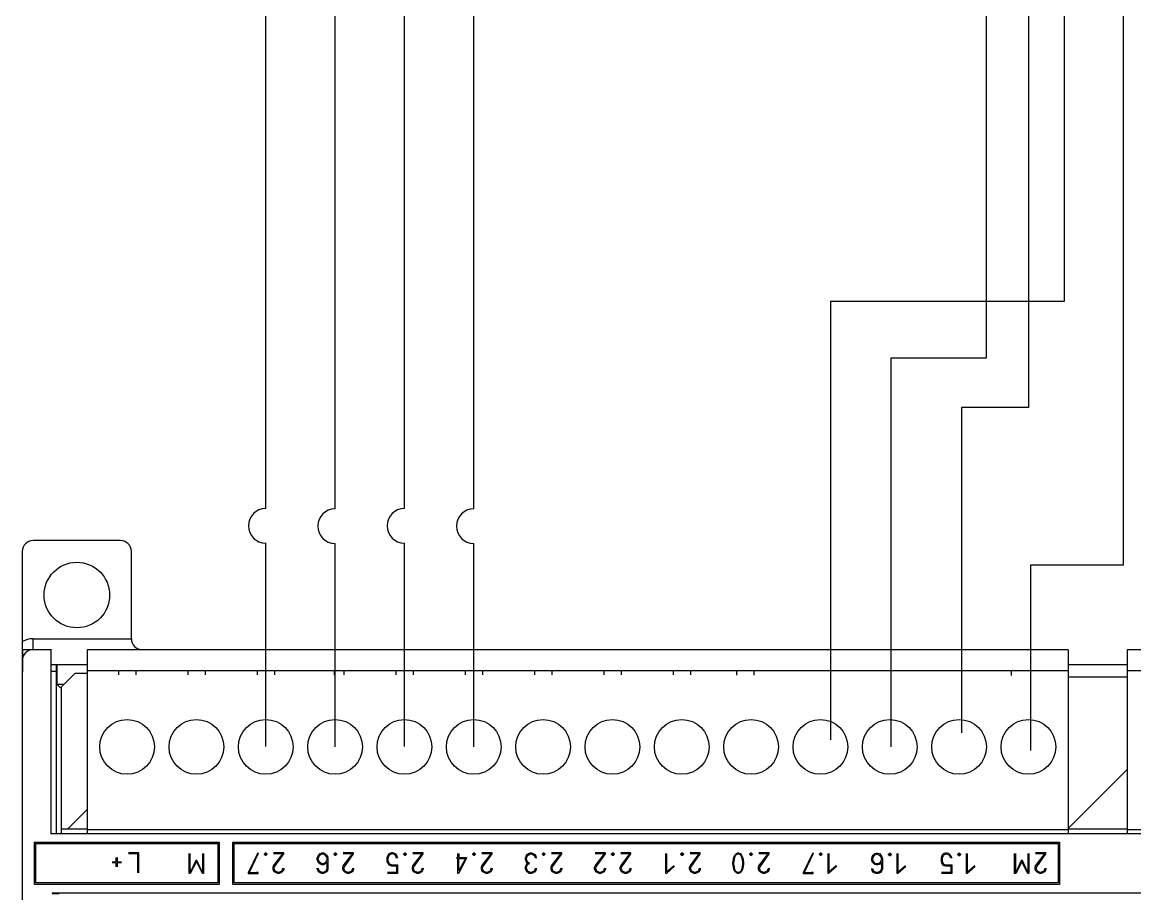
# Model space of a CAD drawing. Header units: millimetres. Extents: x 408 to 981, y 278 to 684.
# Drawn here: x 537.1 to 618.6, y 499.2 to 563.1 of the extents above; entities that cross this region are included whole.
import ezdxf

# ---------------------------------------------------------------- set-up
doc = ezdxf.new("R2010")
doc.units = ezdxf.units.MM
for name, color, linetype in [('0007LEVEL_1', 7, 'Continuous'), ('8_ALL_NOTES_BALLOONS_SYMBOLS_GT', 7, 'Continuous'), ('RED_2.5mm^2', 1, 'Continuous'), ('YEL_14_THHN', 2, 'Continuous')]:
    doc.layers.add(name, color=color, linetype=linetype)

msp = doc.modelspace()

# ---------------------------------------------------------------- linework, layer by layer
at = {"color": 7, "linetype": 'Continuous'}
for p, q in [((537.883, 517.096), (539.183, 517.096)), ((539.183, 517.096), (539.183, 503.596)), ((537.083, 516.296), (537.083, 437.896)), ((537.983, 502.996), (551.502, 502.996)), ((692.583, 503.596), (539.183, 503.596)), ((551.502, 502.996), (551.502, 499.896)), ((552.502, 499.896), (552.502, 502.996)), ((538.083, 502.896), (551.402, 502.896)), ((551.402, 502.896), (551.402, 499.996)), ((552.602, 499.996), (552.602, 502.896)), ((613.083, 499.896), (552.502, 499.896)), ((612.983, 499.996), (552.602, 499.996)), ((539.283, 499.287), (539.283, 499.227)), ((539.283, 499.287), (692.483, 499.287))]:
    msp.add_line(p, q, dxfattribs=at)
msp.add_arc((537.883, 516.296), 0.8, 90, 180, dxfattribs=at)
msp.add_spline([(539.283, 499.228), (539.525, 499.227), (539.685, 499.224), (539.771, 499.221)], degree=3, dxfattribs=at)
at = {"layer": '0007LEVEL_1', "color": 7, "linetype": 'Continuous'}
for p, q in [((537.983, 499.896), (537.983, 502.996)), ((552.502, 502.996), (613.083, 502.996)), ((613.083, 502.996), (613.083, 499.896)), ((538.083, 499.996), (538.083, 502.896)), ((545.618, 502.196), (544.868, 502.196)), ((545.543, 502.121), (544.868, 502.121)), ((545.543, 500.733), (545.543, 502.121)), ((545.618, 500.733), (545.618, 502.196)), ((549.319, 500.702), (549.319, 502.165)), ((549.394, 500.777), (549.394, 502.165)), ((550.294, 502.165), (550.294, 500.777)), ((550.369, 502.165), (550.369, 500.702)), ((552.602, 502.896), (612.983, 502.896)), ((554.339, 502.196), (553.627, 500.733)), ((554.377, 502.158), (553.702, 500.771)), ((554.827, 502.121), (554.902, 502.196)), ((554.827, 502.083), (554.827, 502.121)), ((554.902, 502.196), (554.939, 502.196)), ((554.902, 502.083), (554.902, 502.121)), ((554.902, 502.121), (554.939, 502.121)), ((554.939, 502.196), (555.014, 502.121)), ((554.939, 502.121), (554.939, 502.083)), ((555.014, 502.121), (555.014, 502.083)), ((556.252, 502.196), (555.502, 502.196)), ((555.502, 501.258), (556.177, 502.121)), ((556.177, 502.121), (555.502, 502.121)), ((555.577, 501.183), (556.252, 502.121)), ((556.252, 502.121), (556.252, 502.196)), ((558.807, 502.046), (558.919, 502.158)), ((558.919, 502.158), (559.032, 502.196)), ((558.957, 502.083), (559.069, 502.121)), ((559.032, 502.196), (559.144, 502.196)), ((559.069, 502.121), (559.107, 502.121)), ((559.107, 502.121), (559.219, 502.083)), ((559.144, 502.196), (559.257, 502.158)), ((559.257, 502.158), (559.369, 502.046)), ((559.932, 502.121), (560.007, 502.196)), ((559.932, 502.083), (559.932, 502.121)), ((560.007, 502.196), (560.044, 502.196)), ((560.007, 502.083), (560.007, 502.121)), ((560.007, 502.121), (560.044, 502.121)), ((560.044, 502.196), (560.119, 502.121)), ((560.044, 502.121), (560.044, 502.083)), ((560.119, 502.121), (560.119, 502.083)), ((561.357, 502.196), (560.607, 502.196)), ((560.607, 501.258), (561.282, 502.121)), ((561.282, 502.121), (560.607, 502.121)), ((560.682, 501.183), (561.357, 502.121)), ((561.357, 502.121), (561.357, 502.196)), ((564.021, 502.158), (563.908, 502.083)), ((564.133, 502.196), (564.021, 502.158)), ((564.171, 502.121), (564.058, 502.083)), ((564.246, 502.196), (564.133, 502.196)), ((564.208, 502.121), (564.171, 502.121)), ((564.321, 502.083), (564.208, 502.121)), ((564.358, 502.158), (564.246, 502.196)), ((564.471, 502.083), (564.358, 502.158)), ((565.033, 502.121), (565.108, 502.196)), ((565.033, 502.083), (565.033, 502.121)), ((565.108, 502.196), (565.146, 502.196)), ((565.108, 502.083), (565.108, 502.121)), ((565.108, 502.121), (565.146, 502.121)), ((565.146, 502.196), (565.221, 502.121)), ((565.146, 502.121), (565.146, 502.083)), ((565.221, 502.121), (565.221, 502.083)), ((566.458, 502.196), (565.708, 502.196)), ((565.708, 501.258), (566.383, 502.121)), ((566.383, 502.121), (565.708, 502.121)), ((565.783, 501.183), (566.458, 502.121)), ((566.458, 502.121), (566.458, 502.196)), ((569.001, 501.858), (569.001, 502.158)), ((569.076, 502.158), (569.076, 501.858)), ((570.088, 502.121), (570.163, 502.196)), ((570.088, 502.083), (570.088, 502.121)), ((570.163, 502.196), (570.201, 502.196)), ((570.163, 502.083), (570.163, 502.121)), ((570.163, 502.121), (570.201, 502.121)), ((570.201, 502.196), (570.276, 502.121)), ((570.201, 502.121), (570.201, 502.083)), ((570.276, 502.121), (570.276, 502.083)), ((571.513, 502.196), (570.763, 502.196)), ((570.763, 501.258), (571.438, 502.121)), ((571.438, 502.121), (570.763, 502.121)), ((570.838, 501.183), (571.513, 502.121)), ((571.513, 502.121), (571.513, 502.196)), ((574.068, 502.083), (574.181, 502.158)), ((574.181, 502.158), (574.293, 502.196)), ((574.218, 502.083), (574.331, 502.121)), ((574.293, 502.196), (574.406, 502.196)), ((574.331, 502.121), (574.368, 502.121)), ((574.368, 502.121), (574.481, 502.083)), ((574.406, 502.196), (574.518, 502.158)), ((574.518, 502.158), (574.631, 502.083)), ((575.193, 502.121), (575.268, 502.196)), ((575.193, 502.083), (575.193, 502.121)), ((575.268, 502.196), (575.306, 502.196)), ((575.268, 502.083), (575.268, 502.121)), ((575.268, 502.121), (575.306, 502.121)), ((575.306, 502.196), (575.381, 502.121)), ((575.306, 502.121), (575.306, 502.083)), ((575.381, 502.121), (575.381, 502.083)), ((576.618, 502.196), (575.868, 502.196)), ((575.868, 501.258), (576.543, 502.121)), ((576.543, 502.121), (575.868, 502.121)), ((575.943, 501.183), (576.618, 502.121)), ((576.618, 502.121), (576.618, 502.196)), ((579.809, 502.196), (579.059, 502.196)), ((579.059, 501.258), (579.734, 502.121)), ((579.734, 502.121), (579.059, 502.121)), ((579.134, 501.183), (579.809, 502.121)), ((579.809, 502.121), (579.809, 502.196)), ((580.259, 502.121), (580.334, 502.196)), ((580.259, 502.083), (580.259, 502.121)), ((580.334, 502.196), (580.372, 502.196)), ((580.334, 502.083), (580.334, 502.121)), ((580.334, 502.121), (580.372, 502.121)), ((580.372, 502.196), (580.447, 502.121)), ((580.372, 502.121), (580.372, 502.083)), ((580.447, 502.121), (580.447, 502.083)), ((581.684, 502.196), (580.934, 502.196)), ((580.934, 501.258), (581.609, 502.121)), ((581.609, 502.121), (580.934, 502.121)), ((581.009, 501.183), (581.684, 502.121)), ((581.684, 502.121), (581.684, 502.196)), ((584.247, 500.696), (584.247, 502.158)), ((584.322, 500.808), (584.322, 502.158)), ((585.335, 502.121), (585.41, 502.196)), ((585.335, 502.083), (585.335, 502.121)), ((585.41, 502.196), (585.447, 502.196)), ((585.41, 502.083), (585.41, 502.121)), ((585.41, 502.121), (585.447, 502.121)), ((585.447, 502.196), (585.522, 502.121)), ((585.447, 502.121), (585.447, 502.083)), ((585.522, 502.121), (585.522, 502.083)), ((586.76, 502.196), (586.01, 502.196)), ((586.01, 501.258), (586.685, 502.121)), ((586.685, 502.121), (586.01, 502.121)), ((586.085, 501.183), (586.76, 502.121)), ((586.76, 502.121), (586.76, 502.196)), ((589.3, 502.046), (589.413, 502.158)), ((589.413, 502.158), (589.525, 502.196)), ((589.413, 502.083), (589.525, 502.121)), ((589.525, 502.196), (589.563, 502.196)), ((589.525, 502.121), (589.563, 502.121)), ((589.563, 502.196), (589.675, 502.158)), ((589.563, 502.121), (589.675, 502.083)), ((589.675, 502.158), (589.788, 502.046)), ((590.388, 502.121), (590.463, 502.196)), ((590.388, 502.083), (590.388, 502.121)), ((590.463, 502.196), (590.5, 502.196)), ((590.463, 502.083), (590.463, 502.121)), ((590.463, 502.121), (590.5, 502.121)), ((590.5, 502.196), (590.575, 502.121)), ((590.5, 502.121), (590.5, 502.083)), ((590.575, 502.121), (590.575, 502.083)), ((591.813, 502.196), (591.063, 502.196)), ((591.063, 501.258), (591.738, 502.121)), ((591.738, 502.121), (591.063, 502.121)), ((591.138, 501.183), (591.813, 502.121)), ((591.813, 502.121), (591.813, 502.196)), ((595.005, 502.196), (594.293, 500.733)), ((595.043, 502.158), (594.368, 500.771)), ((595.493, 502.121), (595.568, 502.196)), ((595.493, 502.083), (595.493, 502.121)), ((595.568, 502.196), (595.605, 502.196)), ((595.568, 502.083), (595.568, 502.121)), ((595.568, 502.121), (595.605, 502.121)), ((595.605, 502.196), (595.68, 502.121)), ((595.605, 502.121), (595.605, 502.083)), ((595.68, 502.121), (595.68, 502.083)), ((596.13, 500.696), (596.13, 502.158)), ((596.205, 500.808), (596.205, 502.158)), ((599.434, 502.033), (599.546, 502.146)), ((599.546, 502.146), (599.659, 502.183)), ((599.659, 502.183), (599.771, 502.183)), ((599.771, 502.183), (599.884, 502.146)), ((599.884, 502.146), (599.996, 502.033)), ((600.559, 502.108), (600.634, 502.183)), ((600.634, 502.183), (600.671, 502.183)), ((600.671, 502.183), (600.746, 502.108)), ((601.196, 500.683), (601.196, 502.146)), ((601.271, 500.796), (601.271, 502.146)), ((604.626, 502.146), (604.514, 502.071)), ((604.739, 502.183), (604.626, 502.146)), ((604.851, 502.183), (604.739, 502.183)), ((604.964, 502.146), (604.851, 502.183)), ((605.076, 502.071), (604.964, 502.146)), ((605.639, 502.108), (605.714, 502.183)), ((605.714, 502.183), (605.751, 502.183)), ((605.751, 502.183), (605.826, 502.108)), ((606.276, 500.683), (606.276, 502.146)), ((606.351, 500.796), (606.351, 502.146)), ((609.796, 500.696), (609.796, 502.158)), ((609.871, 500.771), (609.871, 502.158)), ((610.771, 502.158), (610.771, 500.771)), ((610.846, 502.158), (610.846, 500.696)), ((612.084, 502.196), (611.334, 502.196)), ((611.334, 501.258), (612.009, 502.121)), ((612.009, 502.121), (611.334, 502.121)), ((611.409, 501.183), (612.084, 502.121)), ((612.084, 502.121), (612.084, 502.196)), ((612.983, 502.896), (612.983, 499.996)), ((543.668, 501.558), (543.968, 501.558)), ((543.968, 501.483), (543.668, 501.483)), ((543.968, 501.558), (543.968, 501.858)), ((543.968, 501.183), (543.968, 501.483)), ((544.043, 501.858), (544.043, 501.558)), ((544.043, 501.558), (544.343, 501.558)), ((544.043, 501.483), (544.043, 501.183)), ((544.343, 501.483), (544.043, 501.483)), ((549.807, 501.64), (549.394, 500.777)), ((549.844, 501.565), (549.394, 500.702)), ((549.882, 501.64), (549.807, 501.64)), ((550.294, 500.702), (549.844, 501.565)), ((550.294, 500.777), (549.882, 501.64)), ((554.902, 502.008), (554.827, 502.083)), ((554.939, 502.083), (554.902, 502.083)), ((554.939, 502.008), (554.902, 502.008)), ((555.014, 502.083), (554.939, 502.008)), ((558.694, 501.821), (558.732, 501.933)), ((558.694, 501.708), (558.694, 501.821)), ((558.732, 501.596), (558.694, 501.708)), ((558.732, 501.933), (558.807, 502.046)), ((558.807, 501.483), (558.732, 501.596)), ((558.769, 501.783), (558.807, 501.896)), ((558.769, 501.746), (558.769, 501.783)), ((558.807, 501.633), (558.769, 501.746)), ((558.807, 501.896), (558.844, 501.971)), ((558.844, 501.558), (558.807, 501.633)), ((558.919, 501.371), (558.807, 501.483)), ((558.844, 501.971), (558.957, 502.083)), ((558.957, 501.446), (558.844, 501.558)), ((559.032, 501.333), (558.919, 501.371)), ((559.069, 501.408), (558.957, 501.446)), ((559.144, 501.333), (559.032, 501.333)), ((559.107, 501.408), (559.069, 501.408)), ((559.219, 501.446), (559.107, 501.408)), ((559.257, 501.371), (559.144, 501.333)), ((559.219, 502.083), (559.332, 501.971)), ((559.332, 501.558), (559.219, 501.446)), ((559.369, 501.483), (559.257, 501.371)), ((559.332, 501.971), (559.369, 501.896)), ((559.369, 501.633), (559.332, 501.558)), ((559.369, 502.046), (559.444, 501.933)), ((559.369, 501.896), (559.407, 501.783)), ((559.407, 501.746), (559.369, 501.633)), ((559.407, 501.558), (559.369, 501.483)), ((559.407, 501.783), (559.407, 501.746)), ((559.407, 501.558), (559.407, 501.071)), ((559.444, 501.933), (559.482, 501.821)), ((559.482, 501.821), (559.482, 501.033)), ((560.007, 502.008), (559.932, 502.083)), ((560.044, 502.083), (560.007, 502.083)), ((560.044, 502.008), (560.007, 502.008)), ((560.119, 502.083), (560.044, 502.008)), ((563.833, 501.971), (563.796, 501.858)), ((563.796, 501.858), (563.796, 501.596)), ((563.796, 501.596), (563.833, 501.483)), ((563.908, 502.083), (563.833, 501.971)), ((563.833, 501.483), (563.908, 501.371)), ((563.908, 501.933), (563.871, 501.821)), ((563.871, 501.821), (563.871, 501.633)), ((563.871, 501.633), (563.908, 501.521)), ((563.946, 502.008), (563.908, 501.933)), ((563.908, 501.521), (563.946, 501.446)), ((563.908, 501.371), (564.021, 501.296)), ((563.983, 502.046), (563.946, 502.008)), ((563.946, 501.446), (563.983, 501.408)), ((564.058, 502.083), (563.983, 502.046)), ((563.983, 501.408), (564.058, 501.371)), ((564.058, 501.371), (564.171, 501.333)), ((564.171, 501.333), (564.583, 501.333)), ((564.396, 502.046), (564.321, 502.083)), ((564.433, 502.008), (564.396, 502.046)), ((564.471, 501.933), (564.433, 502.008)), ((564.546, 501.971), (564.471, 502.083)), ((564.508, 501.821), (564.471, 501.933)), ((564.583, 501.858), (564.546, 501.971)), ((564.583, 501.821), (564.583, 501.858)), ((564.583, 501.333), (564.583, 500.696)), ((565.108, 502.008), (565.033, 502.083)), ((565.146, 502.083), (565.108, 502.083)), ((565.146, 502.008), (565.108, 502.008)), ((565.221, 502.083), (565.146, 502.008)), ((568.888, 501.858), (569.001, 501.858)), ((569.001, 501.783), (568.888, 501.783)), ((569.001, 500.696), (569.001, 501.783)), ((569.638, 501.821), (569.038, 500.696)), ((569.076, 501.858), (569.638, 501.858)), ((569.563, 501.783), (569.076, 500.883)), ((569.076, 500.883), (569.076, 501.783)), ((569.076, 501.783), (569.563, 501.783)), ((569.638, 501.858), (569.638, 501.821)), ((570.163, 502.008), (570.088, 502.083)), ((570.201, 502.083), (570.163, 502.083)), ((570.201, 502.008), (570.163, 502.008)), ((570.276, 502.083), (570.201, 502.008)), ((573.956, 501.858), (573.993, 501.971)), ((573.956, 501.746), (573.956, 501.858)), ((573.993, 501.596), (573.956, 501.746)), ((573.993, 501.971), (574.068, 502.083)), ((574.068, 501.483), (573.993, 501.596)), ((573.993, 501.296), (574.068, 501.408)), ((574.031, 501.821), (574.068, 501.933)), ((574.031, 501.746), (574.031, 501.821)), ((574.068, 501.596), (574.031, 501.746)), ((574.068, 501.933), (574.106, 502.008)), ((574.106, 501.521), (574.068, 501.596)), ((574.106, 501.446), (574.068, 501.483)), ((574.068, 501.408), (574.106, 501.446)), ((574.068, 501.296), (574.106, 501.371)), ((574.106, 502.008), (574.143, 502.046)), ((574.181, 501.483), (574.106, 501.521)), ((574.106, 501.446), (574.143, 501.446)), ((574.106, 501.371), (574.181, 501.408)), ((574.143, 502.046), (574.218, 502.083)), ((574.256, 501.483), (574.181, 501.483)), ((574.181, 501.408), (574.256, 501.408)), ((574.481, 502.083), (574.556, 502.046)), ((574.556, 502.046), (574.593, 502.008)), ((574.593, 502.008), (574.631, 501.933)), ((574.631, 502.083), (574.706, 501.971)), ((574.631, 501.933), (574.668, 501.821)), ((574.706, 501.971), (574.743, 501.858)), ((574.743, 501.858), (574.743, 501.821)), ((575.268, 502.008), (575.193, 502.083)), ((575.306, 502.083), (575.268, 502.083)), ((575.306, 502.008), (575.268, 502.008)), ((575.381, 502.083), (575.306, 502.008)), ((580.334, 502.008), (580.259, 502.083)), ((580.372, 502.083), (580.334, 502.083)), ((580.372, 502.008), (580.334, 502.008)), ((580.447, 502.083), (580.372, 502.008)), ((585.41, 502.008), (585.335, 502.083)), ((585.447, 502.083), (585.41, 502.083)), ((585.447, 502.008), (585.41, 502.008)), ((585.522, 502.083), (585.447, 502.008)), ((589.15, 501.483), (589.188, 501.708)), ((589.15, 501.408), (589.15, 501.483)), ((589.188, 501.183), (589.15, 501.408)), ((589.188, 501.708), (589.225, 501.896)), ((589.225, 501.896), (589.3, 502.046)), ((589.225, 501.483), (589.263, 501.708)), ((589.225, 501.408), (589.225, 501.483)), ((589.263, 501.183), (589.225, 501.408)), ((589.263, 501.708), (589.3, 501.896)), ((589.3, 501.896), (589.375, 502.046)), ((589.375, 502.046), (589.413, 502.083)), ((589.675, 502.083), (589.713, 502.046)), ((589.713, 502.046), (589.788, 501.896)), ((589.788, 502.046), (589.863, 501.896)), ((589.788, 501.896), (589.825, 501.708)), ((589.825, 501.708), (589.863, 501.483)), ((589.863, 501.408), (589.825, 501.183)), ((589.863, 501.896), (589.9, 501.708)), ((589.863, 501.483), (589.863, 501.408)), ((589.9, 501.708), (589.938, 501.483)), ((589.938, 501.408), (589.9, 501.183)), ((589.938, 501.483), (589.938, 501.408)), ((590.463, 502.008), (590.388, 502.083)), ((590.5, 502.083), (590.463, 502.083)), ((590.5, 502.008), (590.463, 502.008)), ((590.575, 502.083), (590.5, 502.008)), ((595.568, 502.008), (595.493, 502.083)), ((595.605, 502.083), (595.568, 502.083)), ((595.605, 502.008), (595.568, 502.008)), ((595.68, 502.083), (595.605, 502.008)), ((599.321, 501.808), (599.359, 501.921)), ((599.321, 501.696), (599.321, 501.808)), ((599.359, 501.583), (599.321, 501.696)), ((599.359, 501.921), (599.434, 502.033)), ((599.434, 501.471), (599.359, 501.583)), ((599.396, 501.771), (599.434, 501.883)), ((599.396, 501.733), (599.396, 501.771)), ((599.434, 501.621), (599.396, 501.733)), ((599.434, 501.883), (599.471, 501.958)), ((599.471, 501.546), (599.434, 501.621)), ((599.546, 501.358), (599.434, 501.471)), ((599.471, 501.958), (599.584, 502.071)), ((599.584, 501.433), (599.471, 501.546)), ((599.659, 501.321), (599.546, 501.358)), ((599.584, 502.071), (599.696, 502.108)), ((599.696, 501.396), (599.584, 501.433)), ((599.771, 501.321), (599.659, 501.321)), ((599.696, 502.108), (599.734, 502.108)), ((599.734, 501.396), (599.696, 501.396)), ((599.734, 502.108), (599.846, 502.071)), ((599.846, 501.433), (599.734, 501.396)), ((599.884, 501.358), (599.771, 501.321)), ((599.846, 502.071), (599.959, 501.958)), ((599.959, 501.546), (599.846, 501.433)), ((599.996, 501.471), (599.884, 501.358)), ((599.959, 501.958), (599.996, 501.883)), ((599.996, 501.621), (599.959, 501.546)), ((599.996, 502.033), (600.071, 501.921)), ((599.996, 501.883), (600.034, 501.771)), ((600.034, 501.733), (599.996, 501.621)), ((600.034, 501.546), (599.996, 501.471)), ((600.034, 501.771), (600.034, 501.733)), ((600.034, 501.546), (600.034, 501.058)), ((600.071, 501.921), (600.109, 501.808)), ((600.109, 501.808), (600.109, 501.021)), ((600.559, 502.071), (600.559, 502.108)), ((600.634, 501.996), (600.559, 502.071)), ((600.634, 502.071), (600.634, 502.108)), ((600.634, 502.108), (600.671, 502.108)), ((600.671, 502.071), (600.634, 502.071)), ((600.671, 501.996), (600.634, 501.996)), ((600.671, 502.108), (600.671, 502.071)), ((600.746, 502.071), (600.671, 501.996)), ((600.746, 502.108), (600.746, 502.071)), ((604.439, 501.958), (604.401, 501.846)), ((604.401, 501.846), (604.401, 501.583)), ((604.401, 501.583), (604.439, 501.471)), ((604.514, 502.071), (604.439, 501.958)), ((604.439, 501.471), (604.514, 501.358)), ((604.514, 501.921), (604.476, 501.808)), ((604.476, 501.808), (604.476, 501.621)), ((604.476, 501.621), (604.514, 501.508)), ((604.551, 501.996), (604.514, 501.921)), ((604.514, 501.508), (604.551, 501.433)), ((604.514, 501.358), (604.626, 501.283)), ((604.589, 502.033), (604.551, 501.996)), ((604.551, 501.433), (604.589, 501.396)), ((604.664, 502.071), (604.589, 502.033)), ((604.589, 501.396), (604.664, 501.358)), ((604.776, 502.108), (604.664, 502.071)), ((604.664, 501.358), (604.776, 501.321)), ((604.814, 502.108), (604.776, 502.108)), ((604.776, 501.321), (605.189, 501.321)), ((604.926, 502.071), (604.814, 502.108)), ((605.001, 502.033), (604.926, 502.071)), ((605.039, 501.996), (605.001, 502.033)), ((605.076, 501.921), (605.039, 501.996)), ((605.151, 501.958), (605.076, 502.071)), ((605.114, 501.808), (605.076, 501.921)), ((605.189, 501.846), (605.151, 501.958)), ((605.189, 501.808), (605.189, 501.846)), ((605.189, 501.321), (605.189, 500.683)), ((605.639, 502.071), (605.639, 502.108)), ((605.714, 501.996), (605.639, 502.071)), ((605.714, 502.071), (605.714, 502.108)), ((605.714, 502.108), (605.751, 502.108)), ((605.751, 502.071), (605.714, 502.071)), ((605.751, 501.996), (605.714, 501.996)), ((605.751, 502.108), (605.751, 502.071)), ((605.826, 502.071), (605.751, 501.996)), ((605.826, 502.108), (605.826, 502.071)), ((610.284, 501.633), (609.871, 500.771)), ((610.321, 501.558), (609.871, 500.696)), ((610.359, 501.633), (610.284, 501.633)), ((610.771, 500.696), (610.321, 501.558)), ((610.771, 500.771), (610.359, 501.633)), ((549.394, 500.702), (549.319, 500.702)), ((550.369, 500.702), (550.294, 500.702)), ((553.627, 500.733), (553.627, 500.696)), ((553.627, 500.696), (554.377, 500.696)), ((553.702, 500.771), (554.302, 500.771)), ((554.302, 500.771), (554.302, 500.808)), ((554.377, 500.696), (554.377, 500.808)), ((555.464, 501.146), (555.502, 501.258)), ((555.464, 501.033), (555.464, 501.146)), ((555.502, 500.921), (555.464, 501.033)), ((555.577, 500.808), (555.502, 500.921)), ((555.539, 501.108), (555.577, 501.183)), ((555.539, 501.071), (555.539, 501.108)), ((555.577, 500.958), (555.539, 501.071)), ((555.614, 500.883), (555.577, 500.958)), ((555.689, 500.733), (555.577, 500.808)), ((555.652, 500.846), (555.614, 500.883)), ((555.727, 500.808), (555.652, 500.846)), ((555.802, 500.696), (555.689, 500.733)), ((555.839, 500.771), (555.727, 500.808)), ((555.914, 500.696), (555.802, 500.696)), ((555.877, 500.771), (555.839, 500.771)), ((555.989, 500.808), (555.877, 500.771)), ((556.027, 500.733), (555.914, 500.696)), ((556.064, 500.846), (555.989, 500.808)), ((556.139, 500.808), (556.027, 500.733)), ((556.102, 500.883), (556.064, 500.846)), ((556.139, 500.958), (556.102, 500.883)), ((556.177, 501.071), (556.139, 500.958)), ((556.214, 500.921), (556.139, 500.808)), ((556.252, 501.033), (556.214, 500.921)), ((556.252, 501.071), (556.252, 501.033)), ((558.694, 501.033), (558.694, 501.071)), ((558.732, 500.921), (558.694, 501.033)), ((558.807, 500.808), (558.732, 500.921)), ((558.807, 500.958), (558.769, 501.071)), ((558.844, 500.883), (558.807, 500.958)), ((558.919, 500.733), (558.807, 500.808)), ((558.882, 500.846), (558.844, 500.883)), ((558.957, 500.808), (558.882, 500.846)), ((559.032, 500.696), (558.919, 500.733)), ((559.069, 500.771), (558.957, 500.808)), ((559.144, 500.696), (559.032, 500.696)), ((559.107, 500.771), (559.069, 500.771)), ((559.219, 500.808), (559.107, 500.771)), ((559.257, 500.733), (559.144, 500.696)), ((559.294, 500.846), (559.219, 500.808)), ((559.369, 500.808), (559.257, 500.733)), ((559.332, 500.883), (559.294, 500.846)), ((559.369, 500.958), (559.332, 500.883)), ((559.407, 501.071), (559.369, 500.958)), ((559.444, 500.921), (559.369, 500.808)), ((559.482, 501.033), (559.444, 500.921)), ((560.569, 501.146), (560.607, 501.258)), ((560.569, 501.033), (560.569, 501.146)), ((560.607, 500.921), (560.569, 501.033)), ((560.682, 500.808), (560.607, 500.921)), ((560.644, 501.108), (560.682, 501.183)), ((560.644, 501.071), (560.644, 501.108)), ((560.682, 500.958), (560.644, 501.071)), ((560.719, 500.883), (560.682, 500.958)), ((560.794, 500.733), (560.682, 500.808)), ((560.757, 500.846), (560.719, 500.883)), ((560.832, 500.808), (560.757, 500.846)), ((560.907, 500.696), (560.794, 500.733)), ((560.944, 500.771), (560.832, 500.808)), ((561.019, 500.696), (560.907, 500.696)), ((560.982, 500.771), (560.944, 500.771)), ((561.094, 500.808), (560.982, 500.771)), ((561.132, 500.733), (561.019, 500.696)), ((561.169, 500.846), (561.094, 500.808)), ((561.244, 500.808), (561.132, 500.733)), ((561.207, 500.883), (561.169, 500.846)), ((561.244, 500.958), (561.207, 500.883)), ((561.282, 501.071), (561.244, 500.958)), ((561.319, 500.921), (561.244, 500.808)), ((561.357, 501.033), (561.319, 500.921)), ((561.357, 501.071), (561.357, 501.033)), ((564.508, 500.771), (563.833, 500.771)), ((564.583, 500.696), (563.833, 500.696)), ((564.021, 501.296), (564.133, 501.258)), ((564.133, 501.258), (564.508, 501.258)), ((564.508, 501.258), (564.508, 500.771)), ((565.671, 501.146), (565.708, 501.258)), ((565.671, 501.033), (565.671, 501.146)), ((565.708, 500.921), (565.671, 501.033)), ((565.783, 500.808), (565.708, 500.921)), ((565.746, 501.108), (565.783, 501.183)), ((565.746, 501.071), (565.746, 501.108)), ((565.783, 500.958), (565.746, 501.071)), ((565.821, 500.883), (565.783, 500.958)), ((565.896, 500.733), (565.783, 500.808)), ((565.858, 500.846), (565.821, 500.883)), ((565.933, 500.808), (565.858, 500.846)), ((566.008, 500.696), (565.896, 500.733)), ((566.046, 500.771), (565.933, 500.808)), ((566.121, 500.696), (566.008, 500.696)), ((566.083, 500.771), (566.046, 500.771)), ((566.196, 500.808), (566.083, 500.771)), ((566.233, 500.733), (566.121, 500.696)), ((566.271, 500.846), (566.196, 500.808)), ((566.346, 500.808), (566.233, 500.733)), ((566.308, 500.883), (566.271, 500.846)), ((566.346, 500.958), (566.308, 500.883)), ((566.383, 501.071), (566.346, 500.958)), ((566.421, 500.921), (566.346, 500.808)), ((566.458, 501.033), (566.421, 500.921)), ((566.458, 501.071), (566.458, 501.033)), ((569.038, 500.696), (569.001, 500.696)), ((570.726, 501.146), (570.763, 501.258)), ((570.726, 501.033), (570.726, 501.146)), ((570.763, 500.921), (570.726, 501.033)), ((570.838, 500.808), (570.763, 500.921)), ((570.801, 501.108), (570.838, 501.183)), ((570.801, 501.071), (570.801, 501.108)), ((570.838, 500.958), (570.801, 501.071)), ((570.876, 500.883), (570.838, 500.958)), ((570.951, 500.733), (570.838, 500.808)), ((570.913, 500.846), (570.876, 500.883)), ((570.988, 500.808), (570.913, 500.846)), ((571.063, 500.696), (570.951, 500.733)), ((571.101, 500.771), (570.988, 500.808)), ((571.176, 500.696), (571.063, 500.696)), ((571.138, 500.771), (571.101, 500.771)), ((571.251, 500.808), (571.138, 500.771)), ((571.288, 500.733), (571.176, 500.696)), ((571.326, 500.846), (571.251, 500.808)), ((571.401, 500.808), (571.288, 500.733)), ((571.363, 500.883), (571.326, 500.846)), ((571.401, 500.958), (571.363, 500.883)), ((571.438, 501.071), (571.401, 500.958)), ((571.476, 500.921), (571.401, 500.808)), ((571.513, 501.033), (571.476, 500.921)), ((571.513, 501.071), (571.513, 501.033)), ((573.956, 501.146), (573.993, 501.296)), ((573.956, 501.033), (573.956, 501.146)), ((573.993, 500.921), (573.956, 501.033)), ((574.068, 500.808), (573.993, 500.921)), ((574.031, 501.146), (574.068, 501.296)), ((574.031, 501.071), (574.031, 501.146)), ((574.068, 500.958), (574.031, 501.071)), ((574.106, 500.883), (574.068, 500.958)), ((574.181, 500.733), (574.068, 500.808)), ((574.143, 500.846), (574.106, 500.883)), ((574.218, 500.808), (574.143, 500.846)), ((574.218, 500.696), (574.181, 500.733)), ((574.331, 500.771), (574.218, 500.808)), ((574.406, 500.696), (574.218, 500.696)), ((574.368, 500.771), (574.331, 500.771)), ((574.481, 500.808), (574.368, 500.771)), ((574.518, 500.733), (574.406, 500.696)), ((574.556, 500.846), (574.481, 500.808)), ((574.631, 500.808), (574.518, 500.733)), ((574.593, 500.883), (574.556, 500.846)), ((574.631, 500.958), (574.593, 500.883)), ((574.668, 501.071), (574.631, 500.958)), ((574.706, 500.921), (574.631, 500.808)), ((574.743, 501.033), (574.706, 500.921)), ((574.743, 501.071), (574.743, 501.033)), ((575.831, 501.146), (575.868, 501.258)), ((575.831, 501.033), (575.831, 501.146)), ((575.868, 500.921), (575.831, 501.033)), ((575.943, 500.808), (575.868, 500.921)), ((575.906, 501.108), (575.943, 501.183)), ((575.906, 501.071), (575.906, 501.108)), ((575.943, 500.958), (575.906, 501.071)), ((575.981, 500.883), (575.943, 500.958)), ((576.056, 500.733), (575.943, 500.808)), ((576.018, 500.846), (575.981, 500.883)), ((576.093, 500.808), (576.018, 500.846)), ((576.168, 500.696), (576.056, 500.733)), ((576.206, 500.771), (576.093, 500.808)), ((576.281, 500.696), (576.168, 500.696)), ((576.243, 500.771), (576.206, 500.771)), ((576.356, 500.808), (576.243, 500.771)), ((576.393, 500.733), (576.281, 500.696)), ((576.431, 500.846), (576.356, 500.808)), ((576.506, 500.808), (576.393, 500.733)), ((576.468, 500.883), (576.431, 500.846)), ((576.506, 500.958), (576.468, 500.883)), ((576.543, 501.071), (576.506, 500.958)), ((576.581, 500.921), (576.506, 500.808)), ((576.618, 501.033), (576.581, 500.921)), ((576.618, 501.071), (576.618, 501.033)), ((579.022, 501.146), (579.059, 501.258)), ((579.022, 501.033), (579.022, 501.146)), ((579.059, 500.921), (579.022, 501.033)), ((579.134, 500.808), (579.059, 500.921)), ((579.097, 501.108), (579.134, 501.183)), ((579.097, 501.071), (579.097, 501.108)), ((579.134, 500.958), (579.097, 501.071)), ((579.172, 500.883), (579.134, 500.958)), ((579.247, 500.733), (579.134, 500.808)), ((579.209, 500.846), (579.172, 500.883)), ((579.284, 500.808), (579.209, 500.846)), ((579.359, 500.696), (579.247, 500.733)), ((579.397, 500.771), (579.284, 500.808)), ((579.472, 500.696), (579.359, 500.696)), ((579.434, 500.771), (579.397, 500.771)), ((579.547, 500.808), (579.434, 500.771)), ((579.584, 500.733), (579.472, 500.696)), ((579.622, 500.846), (579.547, 500.808)), ((579.697, 500.808), (579.584, 500.733)), ((579.659, 500.883), (579.622, 500.846)), ((579.697, 500.958), (579.659, 500.883)), ((579.734, 501.071), (579.697, 500.958)), ((579.772, 500.921), (579.697, 500.808)), ((579.809, 501.033), (579.772, 500.921)), ((579.809, 501.071), (579.809, 501.033)), ((580.897, 501.146), (580.934, 501.258)), ((580.897, 501.033), (580.897, 501.146)), ((580.934, 500.921), (580.897, 501.033)), ((581.009, 500.808), (580.934, 500.921)), ((580.972, 501.108), (581.009, 501.183)), ((580.972, 501.071), (580.972, 501.108)), ((581.009, 500.958), (580.972, 501.071)), ((581.047, 500.883), (581.009, 500.958)), ((581.122, 500.733), (581.009, 500.808)), ((581.084, 500.846), (581.047, 500.883)), ((581.159, 500.808), (581.084, 500.846)), ((581.234, 500.696), (581.122, 500.733)), ((581.272, 500.771), (581.159, 500.808)), ((581.347, 500.696), (581.234, 500.696)), ((581.309, 500.771), (581.272, 500.771)), ((581.422, 500.808), (581.309, 500.771)), ((581.459, 500.733), (581.347, 500.696)), ((581.497, 500.846), (581.422, 500.808)), ((581.572, 500.808), (581.459, 500.733)), ((581.534, 500.883), (581.497, 500.846)), ((581.572, 500.958), (581.534, 500.883)), ((581.609, 501.071), (581.572, 500.958)), ((581.647, 500.921), (581.572, 500.808)), ((581.684, 501.033), (581.647, 500.921)), ((581.684, 501.071), (581.684, 501.033)), ((584.285, 500.696), (584.247, 500.696)), ((584.885, 501.221), (584.285, 500.696)), ((584.847, 501.258), (584.322, 500.808)), ((585.972, 501.146), (586.01, 501.258)), ((585.972, 501.033), (585.972, 501.146)), ((586.01, 500.921), (585.972, 501.033)), ((586.085, 500.808), (586.01, 500.921)), ((586.047, 501.108), (586.085, 501.183)), ((586.047, 501.071), (586.047, 501.108)), ((586.085, 500.958), (586.047, 501.071)), ((586.122, 500.883), (586.085, 500.958)), ((586.197, 500.733), (586.085, 500.808)), ((586.16, 500.846), (586.122, 500.883)), ((586.235, 500.808), (586.16, 500.846)), ((586.31, 500.696), (586.197, 500.733)), ((586.347, 500.771), (586.235, 500.808)), ((586.422, 500.696), (586.31, 500.696)), ((586.385, 500.771), (586.347, 500.771)), ((586.497, 500.808), (586.385, 500.771)), ((586.535, 500.733), (586.422, 500.696)), ((586.572, 500.846), (586.497, 500.808)), ((586.647, 500.808), (586.535, 500.733)), ((586.61, 500.883), (586.572, 500.846)), ((586.647, 500.958), (586.61, 500.883)), ((586.685, 501.071), (586.647, 500.958)), ((586.722, 500.921), (586.647, 500.808)), ((586.76, 501.033), (586.722, 500.921)), ((586.76, 501.071), (586.76, 501.033)), ((589.225, 500.996), (589.188, 501.183)), ((589.3, 500.846), (589.225, 500.996)), ((589.3, 500.996), (589.263, 501.183)), ((589.375, 500.846), (589.3, 500.996)), ((589.413, 500.733), (589.3, 500.846)), ((589.413, 500.808), (589.375, 500.846)), ((589.525, 500.771), (589.413, 500.808)), ((589.525, 500.696), (589.413, 500.733)), ((589.563, 500.771), (589.525, 500.771)), ((589.563, 500.696), (589.525, 500.696)), ((589.675, 500.808), (589.563, 500.771)), ((589.675, 500.733), (589.563, 500.696)), ((589.713, 500.846), (589.675, 500.808)), ((589.788, 500.846), (589.675, 500.733)), ((589.788, 500.996), (589.713, 500.846)), ((589.825, 501.183), (589.788, 500.996)), ((589.863, 500.996), (589.788, 500.846)), ((589.9, 501.183), (589.863, 500.996)), ((591.025, 501.146), (591.063, 501.258)), ((591.025, 501.033), (591.025, 501.146)), ((591.063, 500.921), (591.025, 501.033)), ((591.138, 500.808), (591.063, 500.921)), ((591.1, 501.108), (591.138, 501.183)), ((591.1, 501.071), (591.1, 501.108)), ((591.138, 500.958), (591.1, 501.071)), ((591.175, 500.883), (591.138, 500.958)), ((591.25, 500.733), (591.138, 500.808)), ((591.213, 500.846), (591.175, 500.883)), ((591.288, 500.808), (591.213, 500.846)), ((591.363, 500.696), (591.25, 500.733)), ((591.4, 500.771), (591.288, 500.808)), ((591.475, 500.696), (591.363, 500.696)), ((591.438, 500.771), (591.4, 500.771)), ((591.55, 500.808), (591.438, 500.771)), ((591.588, 500.733), (591.475, 500.696)), ((591.625, 500.846), (591.55, 500.808)), ((591.7, 500.808), (591.588, 500.733)), ((591.663, 500.883), (591.625, 500.846)), ((591.7, 500.958), (591.663, 500.883)), ((591.738, 501.071), (591.7, 500.958)), ((591.775, 500.921), (591.7, 500.808)), ((591.813, 501.033), (591.775, 500.921)), ((591.813, 501.071), (591.813, 501.033)), ((594.293, 500.733), (594.293, 500.696)), ((594.293, 500.696), (595.043, 500.696)), ((594.368, 500.771), (594.968, 500.771)), ((594.968, 500.771), (594.968, 500.808)), ((595.043, 500.696), (595.043, 500.808)), ((596.168, 500.696), (596.13, 500.696)), ((596.768, 501.221), (596.168, 500.696)), ((596.73, 501.258), (596.205, 500.808)), ((599.321, 501.021), (599.321, 501.058)), ((599.359, 500.908), (599.321, 501.021)), ((599.434, 500.796), (599.359, 500.908)), ((599.434, 500.946), (599.396, 501.058)), ((599.471, 500.871), (599.434, 500.946)), ((599.546, 500.721), (599.434, 500.796)), ((599.509, 500.833), (599.471, 500.871)), ((599.584, 500.796), (599.509, 500.833)), ((599.659, 500.683), (599.546, 500.721)), ((599.696, 500.758), (599.584, 500.796)), ((599.771, 500.683), (599.659, 500.683)), ((599.734, 500.758), (599.696, 500.758)), ((599.846, 500.796), (599.734, 500.758)), ((599.884, 500.721), (599.771, 500.683)), ((599.921, 500.833), (599.846, 500.796)), ((599.996, 500.796), (599.884, 500.721)), ((599.959, 500.871), (599.921, 500.833)), ((599.996, 500.946), (599.959, 500.871)), ((600.034, 501.058), (599.996, 500.946)), ((600.071, 500.908), (599.996, 500.796)), ((600.109, 501.021), (600.071, 500.908)), ((601.234, 500.683), (601.196, 500.683)), ((601.834, 501.208), (601.234, 500.683)), ((601.796, 501.246), (601.271, 500.796)), ((605.114, 500.758), (604.439, 500.758)), ((605.189, 500.683), (604.439, 500.683)), ((604.626, 501.283), (604.739, 501.246)), ((604.739, 501.246), (605.114, 501.246)), ((605.114, 501.246), (605.114, 500.758)), ((606.314, 500.683), (606.276, 500.683)), ((606.914, 501.208), (606.314, 500.683)), ((606.876, 501.246), (606.351, 500.796)), ((609.871, 500.696), (609.796, 500.696)), ((610.846, 500.696), (610.771, 500.696)), ((611.296, 501.146), (611.334, 501.258)), ((611.296, 501.033), (611.296, 501.146)), ((611.334, 500.921), (611.296, 501.033)), ((611.409, 500.808), (611.334, 500.921)), ((611.371, 501.108), (611.409, 501.183)), ((611.371, 501.071), (611.371, 501.108)), ((611.409, 500.958), (611.371, 501.071)), ((611.446, 500.883), (611.409, 500.958)), ((611.521, 500.733), (611.409, 500.808)), ((611.484, 500.846), (611.446, 500.883)), ((611.559, 500.808), (611.484, 500.846)), ((611.634, 500.696), (611.521, 500.733)), ((611.671, 500.771), (611.559, 500.808)), ((611.746, 500.696), (611.634, 500.696)), ((611.709, 500.771), (611.671, 500.771)), ((611.821, 500.808), (611.709, 500.771)), ((611.859, 500.733), (611.746, 500.696)), ((611.896, 500.846), (611.821, 500.808)), ((611.971, 500.808), (611.859, 500.733)), ((611.934, 500.883), (611.896, 500.846)), ((611.971, 500.958), (611.934, 500.883)), ((612.009, 501.071), (611.971, 500.958)), ((612.046, 500.921), (611.971, 500.808)), ((612.084, 501.033), (612.046, 500.921)), ((612.084, 501.071), (612.084, 501.033)), ((551.502, 499.896), (537.983, 499.896)), ((551.402, 499.996), (538.083, 499.996))]:
    msp.add_line(p, q, dxfattribs=at)
at = {"layer": '8_ALL_NOTES_BALLOONS_SYMBOLS_GT', "color": 7, "linetype": 'Continuous'}
for p, q in [((544.283, 525.096), (537.883, 525.096)), ((537.083, 524.296), (537.083, 437.896)), ((545.083, 517.896), (545.083, 524.296)), ((537.883, 517.096), (537.883, 517.896)), ((537.883, 517.896), (545.083, 517.896)), ((537.125, 515.48), (537.125, 517.08)), ((539.229, 517.086), (537.131, 517.086)), ((539.183, 517.096), (539.183, 503.596)), ((541.842, 517.072), (541.842, 503.596)), ((613.724, 517.072), (541.842, 517.072)), ((613.724, 517.072), (613.724, 503.596)), ((618.042, 517.072), (618.042, 503.596)), ((689.924, 517.072), (618.042, 517.072)), ((541.842, 515.996), (539.183, 515.996)), ((539.583, 503.596), (539.583, 515.996)), ((539.609, 515.996), (539.609, 514.57)), ((618.042, 515.996), (613.724, 515.996)), ((539.583, 515.496), (539.183, 515.496)), ((539.933, 514.346), (540.933, 515.346)), ((541.842, 515.346), (540.933, 515.346)), ((613.724, 515.548), (541.842, 515.548)), ((544.128, 515.548), (544.128, 515.253)), ((545.398, 515.548), (545.398, 515.253)), ((549.208, 515.548), (549.208, 515.253)), ((550.478, 515.548), (550.478, 515.253)), ((554.288, 515.548), (554.288, 515.253)), ((555.558, 515.548), (555.558, 515.253)), ((559.948, 515.522), (559.948, 515.227)), ((560.638, 515.548), (560.638, 515.253)), ((564.448, 515.548), (564.448, 515.253)), ((565.718, 515.548), (565.718, 515.253)), ((569.528, 515.548), (569.528, 515.253)), ((570.798, 515.548), (570.798, 515.253)), ((574.608, 515.548), (574.608, 515.253)), ((575.878, 515.548), (575.878, 515.253)), ((579.688, 515.548), (579.688, 515.253)), ((580.958, 515.548), (580.958, 515.253)), ((584.768, 515.548), (584.768, 515.253)), ((586.038, 515.548), (586.038, 515.253)), ((589.408, 515.522), (589.408, 515.227)), ((590.678, 515.522), (590.678, 515.227)), ((609.538, 515.496), (609.538, 515.202)), ((689.924, 515.548), (618.042, 515.548)), ((539.609, 514.57), (540.157, 514.57)), ((539.609, 514.57), (539.883, 514.296)), ((539.933, 514.346), (539.933, 503.596)), ((613.724, 515.096), (618.042, 515.096)), ((618.042, 508.315), (613.724, 503.997)), ((541.842, 505.394), (540.393, 503.946)), ((541.842, 503.946), (539.933, 503.946)), ((541.842, 503.925), (613.724, 503.925)), ((618.042, 503.946), (613.724, 503.946)), ((618.042, 503.925), (689.924, 503.925)), ((692.583, 503.596), (539.183, 503.596)), ((539.283, 499.287), (539.283, 499.227)), ((539.283, 499.228), (539.525, 499.227)), ((539.525, 499.227), (539.685, 499.224)), ((539.685, 499.224), (539.771, 499.221)), ((539.771, 499.221), (539.782, 499.219))]:
    msp.add_line(p, q, dxfattribs=at)
for centre, radius in [((541.083, 521.096), 2.4), ((544.763, 509.97), 2.007), ((549.843, 509.97), 2.007), ((554.923, 509.97), 2.007), ((560.003, 509.97), 2.007), ((565.083, 509.97), 2.007), ((570.163, 509.97), 2.007), ((575.243, 509.97), 2.007), ((580.323, 509.97), 2.007), ((585.403, 509.97), 2.007), ((590.483, 509.97), 2.007), ((595.563, 509.97), 2.007), ((600.643, 509.97), 2.007), ((605.723, 509.97), 2.007), ((610.803, 509.97), 2.007)]:
    msp.add_circle(centre, radius, dxfattribs=at)
for centre, radius, start, end in [((537.883, 524.296), 0.8, 90, 180), ((544.283, 524.296), 0.8, 0, 90), ((537.883, 516.296), 1.6, 90, 120), ((545.883, 517.896), 0.8, 180, 270), ((537.883, 516.296), 0.8, 90, 180)]:
    msp.add_arc(centre, radius, start, end, dxfattribs=at)
at = {"layer": 'RED_2.5mm^2'}
for p, q in [((617.744, 614.319), (617.744, 523.277)), ((613.413, 575.249), (613.413, 542.613)), ((607.711, 572.141), (607.711, 538.468)), ((610.821, 570.069), (610.821, 534.842)), ((613.413, 542.613), (596.306, 542.613)), ((596.306, 542.613), (596.306, 510.494)), ((607.711, 538.468), (600.712, 538.468)), ((600.712, 538.468), (600.712, 509.976)), ((610.821, 534.842), (605.896, 534.842)), ((605.896, 534.842), (605.896, 511.012)), ((617.744, 523.277), (610.957, 523.277)), ((610.957, 523.277), (610.957, 509.712))]:
    msp.add_line(p, q, dxfattribs=at)
at = {"layer": 'YEL_14_THHN'}
for p, q in [((554.923, 527.445), (554.923, 585.115)), ((560.003, 527.419), (560.003, 582.394)), ((565.083, 527.445), (565.083, 578.111)), ((570.163, 527.419), (570.163, 574.468)), ((554.923, 509.996), (554.923, 524.905)), ((560.003, 509.97), (560.003, 524.879)), ((565.083, 509.996), (565.083, 524.905)), ((570.163, 509.97), (570.163, 524.879))]:
    msp.add_line(p, q, dxfattribs=at)
for centre in [(554.923, 526.175), (560.003, 526.149), (565.083, 526.175), (570.163, 526.149)]:
    msp.add_arc(centre, 1.27, 90, 270, dxfattribs=at)

doc.saveas('drawing.dxf')
